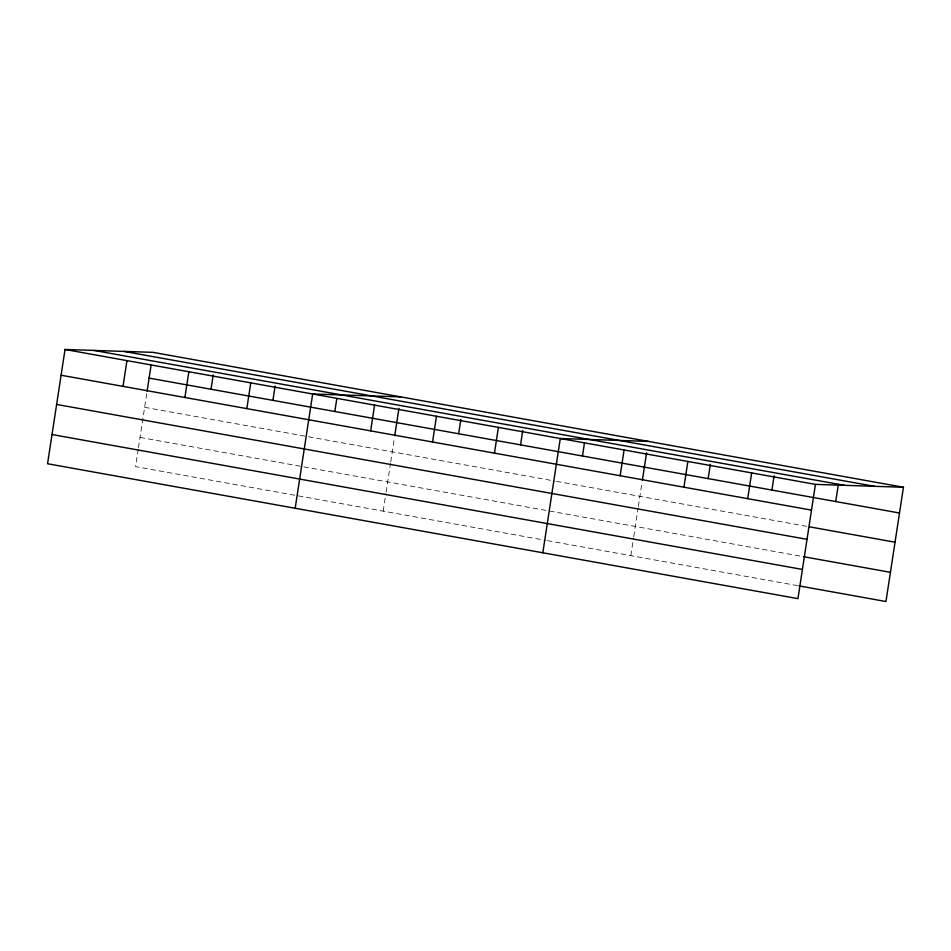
<?xml version="1.0" encoding="UTF-8"?>
<svg xmlns="http://www.w3.org/2000/svg" width="951" height="951" viewBox="0 0 951 951"><rect width="100%" height="100%" fill="white"/><g stroke="black" fill="none" stroke-linecap="round" stroke-linejoin="round"><path stroke-width="0.71" stroke-dasharray="4.75 3.57" d="M138.252 449.098L135.565 466.62L545.886 540.382M138.466 447.636L146.87 392.715M383.194 511.139L385.88 493.617M386.106 492.154L390.516 463.303M390.742 461.865L394.51 437.222M630.834 555.657L633.509 538.123M633.735 536.673L638.145 507.81M638.371 506.384L642.139 481.741M144.635 407.313L554.956 481.075M556.394 481.337L806.614 526.319M140.035 437.412L802.002 556.418M547.324 540.644L797.532 585.626"/><path stroke-width="1.43" d="M903.45 487.257L153.052 352.357L65.037 349.481L47.55 463.743L797.948 598.643L815.435 484.38L903.45 487.257L885.963 601.519L798.983 585.887M123 386.356L126.947 360.607M147.096 391.253L151.078 365.232M184.91 397.482L188.857 371.734M211.015 389.232L213.202 374.932M246.82 408.609L250.755 382.873M272.925 400.359L275.112 386.058M295.179 508.262L312.665 393.999L400.68 396.876M334.835 411.498L336.809 398.624M370.64 430.874L374.575 405.126M394.736 435.772L398.933 408.324M432.539 442.001L436.485 416.253M458.655 433.751L460.843 419.45M494.449 453.128L498.395 427.379M520.554 444.878L522.741 430.577M542.819 552.781L560.294 438.506L648.309 441.395M582.464 456.005L584.437 443.13M620.147 475.726L624.082 449.978M642.365 480.279L646.561 452.831M683.924 487.197L687.87 461.449M708.162 478.603L710.349 464.302M747.712 498.657L751.647 472.909M771.939 490.074L774.126 475.762M835.727 501.534L838.354 484.368M124.01 351.406L874.409 486.306M94.078 350.432L844.476 485.331M65.037 349.481L815.435 484.38M149.105 378.106L899.515 513.005M61.09 375.229L811.5 510.128M809.515 526.842L895.046 542.213M56.62 404.437L807.03 539.336M803.452 556.68L890.433 572.312M52.02 434.536L802.418 569.435"/></g></svg>
